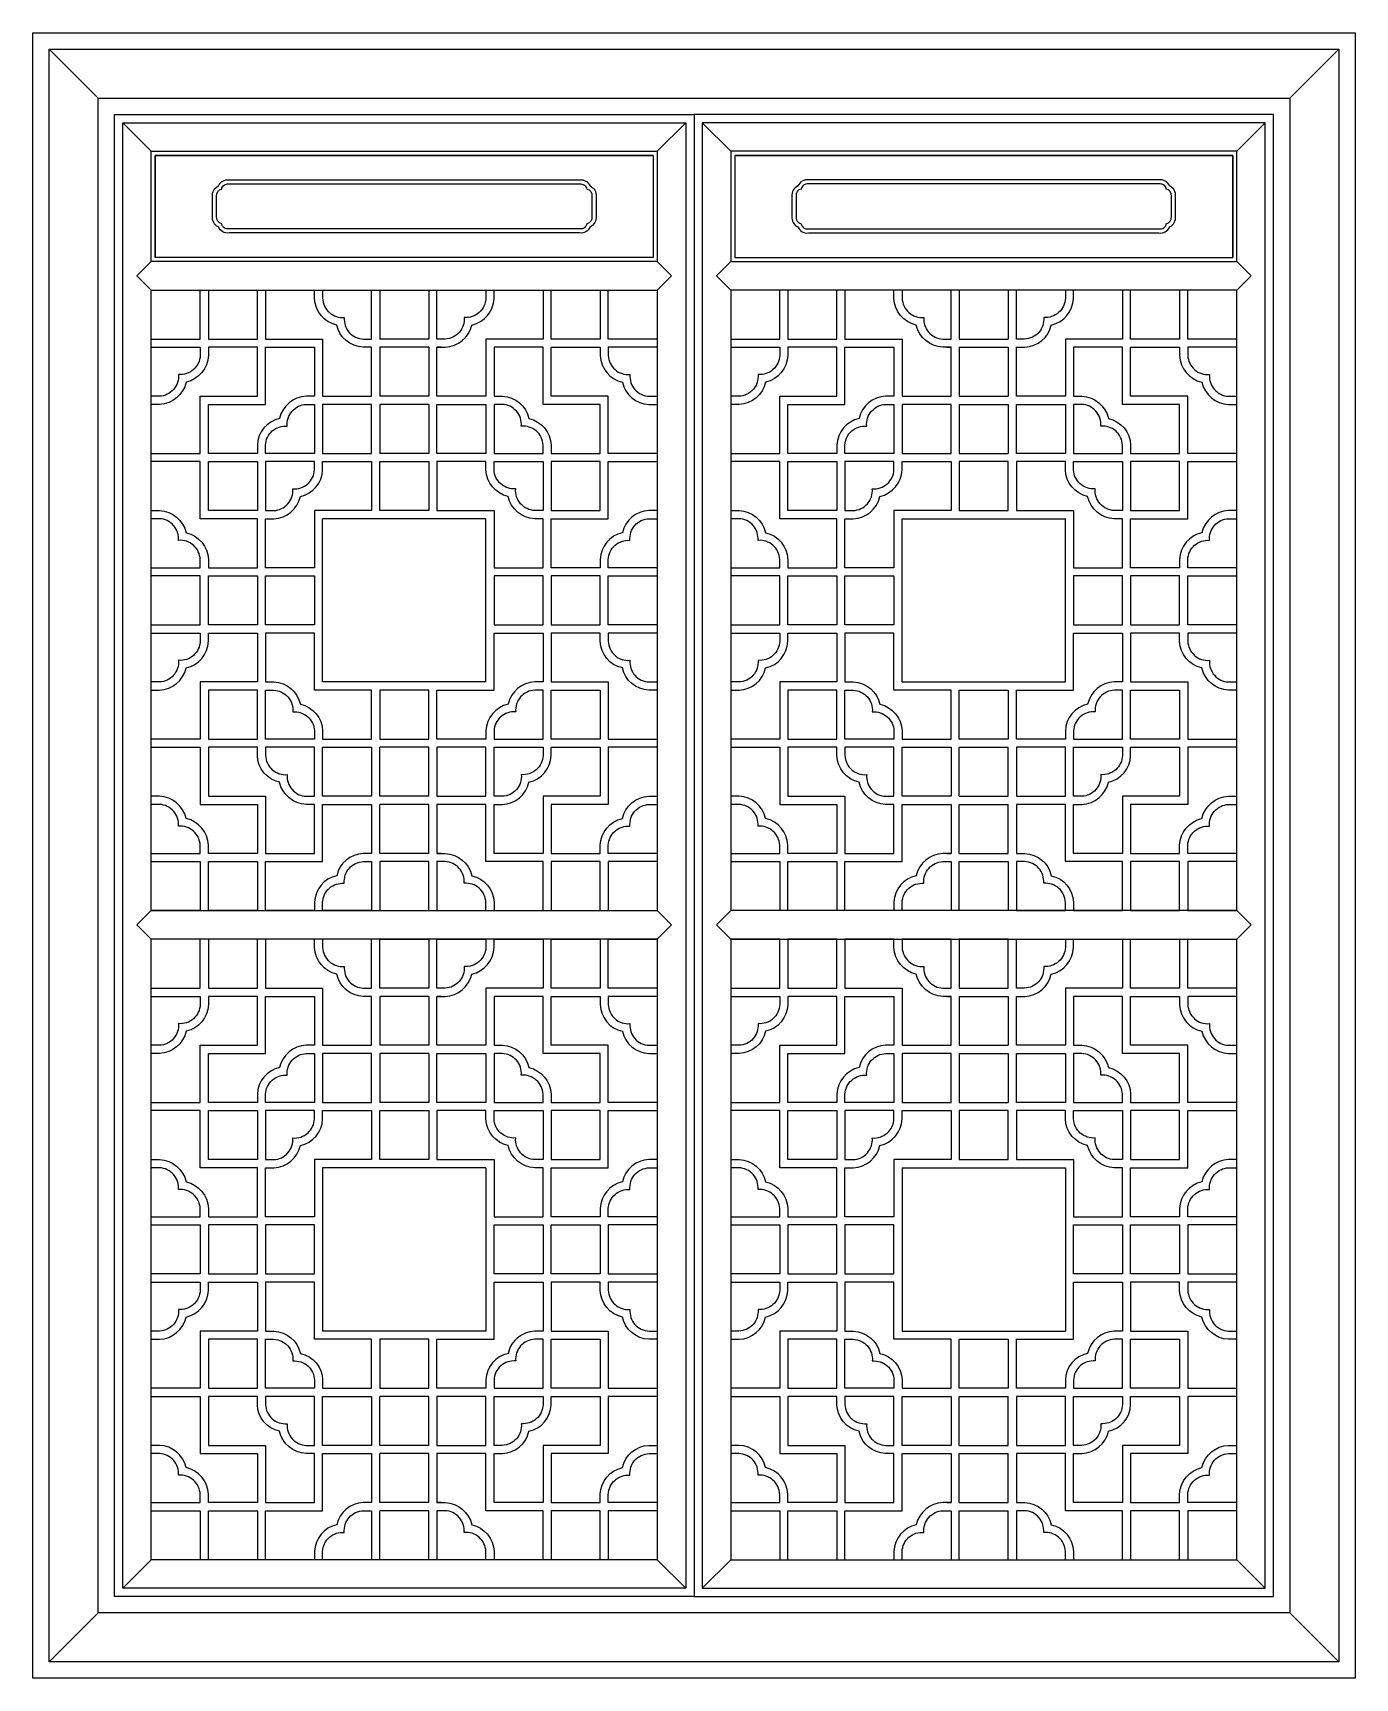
# Model space of a CAD drawing. Header units: metres. Extents: x 4370 to 6314, y 3750 to 6168.
import ezdxf

# ---------------------------------------------------------------- set-up
doc = ezdxf.new("R2010")
doc.units = ezdxf.units.M
for name, color, linetype in [('3', 3, 'Continuous'), ('4', 4, 'Continuous'), ('7', 7, 'Continuous')]:
    doc.layers.add(name, color=color, linetype=linetype)

# ---------------------------------------------------------------- blocks, each defined once
blk = doc.blocks.new('窗-037')
at = {"layer": '3'}
for p, q in [((20, 1995), (80, 1935)), ((1600, 1995), (1540, 1935)), ((145, 1870), (110, 1905)), ((800, 1905), (765, 1870)), ((820, 1905), (855, 1870)), ((1475, 1870), (1510, 1905)), ((150, 1865), (150, 1740)), ((760, 1865), (760, 1740)), ((860, 1865), (860, 1740)), ((1470, 1865), (1470, 1740)), ((145, 1735), (127.5, 1717.5)), ((765, 1735), (782.5, 1717.5)), ((855, 1735), (837.5, 1717.5)), ((1475, 1735), (1492.5, 1717.5)), ((145, 1700), (127.5, 1717.5)), ((782.5, 1717.5), (765, 1700)), ((837.5, 1717.5), (855, 1700)), ((1475, 1700), (1492.5, 1717.5)), ((425, 1700), (425, 1640)), ((485, 1700), (485, 1640)), ((1135, 1700), (1135, 1640)), ((1195, 1700), (1195, 1640)), ((485, 1640), (425, 1640)), ((1135, 1640), (1195, 1640)), ((425, 1630), (425, 1570)), ((485, 1630), (425, 1630)), ((485, 1630), (485, 1570)), ((500.09, 1630), (495, 1630)), ((1119.91, 1630), (1125, 1630)), ((1135, 1630), (1135, 1570)), ((1135, 1630), (1195, 1630)), ((1195, 1630), (1195, 1570)), ((485, 1570), (425, 1570)), ((425, 1560), (425, 1500)), ((485, 1560), (425, 1560)), ((485, 1560), (485, 1500)), ((1135, 1570), (1195, 1570)), ((1135, 1560), (1195, 1560)), ((1135, 1560), (1135, 1500)), ((1195, 1560), (1195, 1500)), ((485, 1500), (425, 1500)), ((1135, 1500), (1195, 1500)), ((355, 1220), (355, 1420)), ((555, 1420), (355, 1420)), ((555, 1220), (555, 1420)), ((1065, 1420), (1265, 1420)), ((1065, 1220), (1065, 1420)), ((1265, 1220), (1265, 1420)), ((555, 1220), (355, 1220)), ((1065, 1220), (1265, 1220)), ((425, 1080), (425, 1140)), ((485, 1140), (425, 1140)), ((485, 1080), (485, 1140)), ((1135, 1140), (1195, 1140)), ((1135, 1080), (1135, 1140)), ((1195, 1080), (1195, 1140)), ((485, 1080), (425, 1080)), ((485, 1070), (425, 1070)), ((425, 1010), (425, 1070)), ((485, 1010), (485, 1070)), ((1135, 1080), (1195, 1080)), ((1135, 1070), (1195, 1070)), ((1135, 1010), (1135, 1070)), ((1195, 1010), (1195, 1070)), ((485, 1010), (425, 1010)), ((500.09, 1010), (495, 1010)), ((1119.91, 1010), (1125, 1010)), ((1135, 1010), (1195, 1010)), ((145, 940), (127.5, 922.5)), ((765, 940), (782.5, 922.5)), ((855, 940), (837.5, 922.5)), ((1475, 940), (1492.5, 922.5)), ((127.5, 922.5), (145, 905)), ((782.5, 922.5), (765, 905)), ((837.5, 922.5), (855, 905)), ((1492.5, 922.5), (1475, 905)), ((425, 835), (425, 775)), ((485, 835), (425, 835)), ((485, 835), (485, 775)), ((500.09, 835), (495, 835)), ((1119.91, 835), (1125, 835)), ((1135, 835), (1195, 835)), ((1135, 835), (1135, 775)), ((1195, 835), (1195, 775)), ((485, 775), (425, 775)), ((1135, 775), (1195, 775)), ((425, 765), (425, 705)), ((485, 765), (425, 765)), ((485, 765), (485, 705)), ((1135, 765), (1135, 705)), ((1135, 765), (1195, 765)), ((1195, 765), (1195, 705)), ((485, 705), (425, 705)), ((1135, 705), (1195, 705)), ((555, 625), (355, 625)), ((355, 625), (355, 425)), ((555, 625), (555, 425)), ((1065, 625), (1065, 425)), ((1065, 625), (1265, 625)), ((1265, 625), (1265, 425)), ((555, 425), (355, 425)), ((1065, 425), (1265, 425)), ((425, 285), (425, 345)), ((485, 345), (425, 345)), ((485, 285), (485, 345)), ((1135, 345), (1195, 345)), ((1135, 285), (1135, 345)), ((1195, 285), (1195, 345)), ((485, 285), (425, 285)), ((1135, 285), (1195, 285)), ((485, 275), (425, 275)), ((425, 215), (425, 275)), ((485, 215), (485, 275)), ((1135, 275), (1195, 275)), ((1135, 215), (1135, 275)), ((1195, 215), (1195, 275)), ((485, 215), (425, 215)), ((425, 145), (425, 205)), ((485, 205), (425, 205)), ((485, 145), (485, 205)), ((500.09, 215), (495, 215)), ((1119.91, 215), (1125, 215)), ((1135, 215), (1195, 215)), ((1135, 205), (1195, 205)), ((1135, 145), (1135, 205)), ((1195, 145), (1195, 205)), ((145, 145), (110, 110)), ((765, 145), (800, 110)), ((855, 145), (820, 110)), ((1475, 145), (1510, 110)), ((80, 80), (20, 20)), ((1540, 80), (1600, 20))]:
    blk.add_line(p, q, dxfattribs=at)
for points in [[(20, 1995), (1600, 1995), (1600, 20), (20, 20)], [(80, 1935), (1540, 1935), (1540, 80), (80, 80)], [(355, 1500), (415, 1500), (415, 1560), (355, 1560)], [(555, 1500), (495, 1500), (495, 1560), (555, 1560)], [(1065, 1500), (1125, 1500), (1125, 1560), (1065, 1560)], [(1265, 1500), (1205, 1500), (1205, 1560), (1265, 1560)], [(215, 1430), (215, 1490), (275, 1490), (275, 1430)], [(485, 1490), (485, 1430), (425, 1430), (425, 1490)], [(695, 1430), (695, 1490), (635, 1490), (635, 1430)], [(925, 1430), (925, 1490), (985, 1490), (985, 1430)], [(1135, 1490), (1135, 1430), (1195, 1430), (1195, 1490)], [(1405, 1430), (1405, 1490), (1345, 1490), (1345, 1430)], [(215, 1290), (215, 1350), (275, 1350), (275, 1290)], [(345, 1290), (285, 1290), (285, 1350), (345, 1350)], [(565, 1290), (625, 1290), (625, 1350), (565, 1350)], [(695, 1290), (695, 1350), (635, 1350), (635, 1290)], [(925, 1290), (925, 1350), (985, 1350), (985, 1290)], [(1055, 1290), (995, 1290), (995, 1350), (1055, 1350)], [(1275, 1290), (1335, 1290), (1335, 1350), (1275, 1350)], [(1405, 1290), (1405, 1350), (1345, 1350), (1345, 1290)], [(215, 1210), (215, 1150), (275, 1150), (275, 1210)], [(485, 1150), (485, 1210), (425, 1210), (425, 1150)], [(695, 1210), (695, 1150), (635, 1150), (635, 1210)], [(925, 1210), (925, 1150), (985, 1150), (985, 1210)], [(1135, 1150), (1135, 1210), (1195, 1210), (1195, 1150)], [(1405, 1210), (1405, 1150), (1345, 1150), (1345, 1210)], [(355, 1140), (415, 1140), (415, 1080), (355, 1080)], [(555, 1140), (495, 1140), (495, 1080), (555, 1080)], [(1065, 1140), (1125, 1140), (1125, 1080), (1065, 1080)], [(1265, 1140), (1205, 1140), (1205, 1080), (1265, 1080)], [(215, 940), (215, 1000), (275, 1000), (275, 940)], [(485, 940), (485, 1000), (425, 1000), (425, 940)], [(695, 940), (695, 1000), (635, 1000), (635, 940)], [(925, 940), (925, 1000), (985, 1000), (985, 940)], [(1135, 940), (1135, 1000), (1195, 1000), (1195, 940)], [(1405, 940), (1405, 1000), (1345, 1000), (1345, 940)], [(215, 905), (215, 845), (275, 845), (275, 905)], [(485, 905), (485, 845), (425, 845), (425, 905)], [(695, 905), (695, 845), (635, 845), (635, 905)], [(925, 905), (925, 845), (985, 845), (985, 905)], [(1135, 905), (1135, 845), (1195, 845), (1195, 905)], [(1405, 905), (1405, 845), (1345, 845), (1345, 905)], [(355, 705), (415, 705), (415, 765), (355, 765)], [(555, 705), (495, 705), (495, 765), (555, 765)], [(1065, 705), (1125, 705), (1125, 765), (1065, 765)], [(1265, 705), (1205, 705), (1205, 765), (1265, 765)], [(215, 635), (215, 695), (275, 695), (275, 635)], [(485, 695), (485, 635), (425, 635), (425, 695)], [(695, 635), (695, 695), (635, 695), (635, 635)], [(925, 635), (925, 695), (985, 695), (985, 635)], [(1135, 695), (1135, 635), (1195, 635), (1195, 695)], [(1405, 635), (1405, 695), (1345, 695), (1345, 635)], [(215, 555), (215, 495), (275, 495), (275, 555)], [(345, 555), (285, 555), (285, 495), (345, 495)], [(565, 555), (625, 555), (625, 495), (565, 495)], [(695, 555), (695, 495), (635, 495), (635, 555)], [(925, 555), (925, 495), (985, 495), (985, 555)], [(1055, 555), (995, 555), (995, 495), (1055, 495)], [(1275, 555), (1335, 555), (1335, 495), (1275, 495)], [(1405, 555), (1405, 495), (1345, 495), (1345, 555)], [(215, 415), (215, 355), (275, 355), (275, 415)], [(485, 355), (485, 415), (425, 415), (425, 355)], [(695, 415), (695, 355), (635, 355), (635, 415)], [(925, 415), (925, 355), (985, 355), (985, 415)], [(1135, 355), (1135, 415), (1195, 415), (1195, 355)], [(1405, 415), (1405, 355), (1345, 355), (1345, 415)], [(355, 345), (415, 345), (415, 285), (355, 285)], [(555, 345), (495, 345), (495, 285), (555, 285)], [(1065, 345), (1125, 345), (1125, 285), (1065, 285)], [(1265, 345), (1205, 345), (1205, 285), (1265, 285)]]:
    blk.add_lwpolyline(points, close=True, dxfattribs=at)
for points in [[(760, 1865), (760, 1740), (150, 1740), (150, 1865), (760, 1865), (150, 1865)], [(860, 1865), (860, 1740), (1470, 1740), (1470, 1865), (860, 1865), (1470, 1865)], [(145, 1640), (205, 1640), (205, 1700)], [(215, 1700), (215, 1640), (275, 1640), (275, 1700)], [(695, 1700), (695, 1640), (635, 1640), (635, 1700)], [(765, 1640), (705, 1640), (705, 1700)], [(855, 1640), (915, 1640), (915, 1700)], [(925, 1700), (925, 1640), (985, 1640), (985, 1700)], [(1405, 1700), (1405, 1640), (1345, 1640), (1345, 1700)], [(1475, 1640), (1415, 1640), (1415, 1700)], [(145, 1290), (205, 1290), (205, 1350), (145, 1350)], [(765, 1290), (705, 1290), (705, 1350), (765, 1350)], [(855, 1290), (915, 1290), (915, 1350), (855, 1350)], [(1475, 1290), (1415, 1290), (1415, 1350), (1475, 1350)], [(145, 1000), (205, 1000), (205, 940), (145, 940)], [(765, 1000), (705, 1000), (705, 940), (765, 940)], [(855, 1000), (915, 1000), (915, 940), (855, 940)], [(1475, 1000), (1415, 1000), (1415, 940), (1475, 940)], [(145, 845), (205, 845), (205, 905), (145, 905)], [(765, 845), (705, 845), (705, 905), (765, 905)], [(855, 845), (915, 845), (915, 905), (855, 905)], [(1475, 845), (1415, 845), (1415, 905), (1475, 905)], [(145, 555), (205, 555), (205, 495), (145, 495)], [(765, 555), (705, 555), (705, 495), (765, 495)], [(855, 555), (915, 555), (915, 495), (855, 495)], [(1475, 555), (1415, 555), (1415, 495), (1475, 495)], [(145, 205), (205, 205), (205, 145)], [(215, 145), (215, 205), (275, 205), (275, 145)], [(695, 145), (695, 205), (635, 205), (635, 145)], [(765, 205), (705, 205), (705, 145)], [(855, 205), (915, 205), (915, 145)], [(925, 145), (925, 205), (985, 205), (985, 145)], [(1405, 145), (1405, 205), (1345, 205), (1345, 145)], [(1475, 205), (1415, 205), (1415, 145)]]:
    blk.add_lwpolyline(points, dxfattribs=at)
for points in [[(669.62, 1770), (240.38, 1770, -0.34), (227.28, 1777.36, -0.32), (220, 1790.28), (220, 1814.72, -0.32), (227.28, 1827.64, -0.34), (240.38, 1835), (669.62, 1835, -0.34), (682.72, 1827.64, -0.32), (690, 1814.72), (690, 1790.28, -0.32), (682.72, 1777.36, -0.34)], [(950.38, 1770), (1379.62, 1770, 0.34), (1392.72, 1777.36, 0.32), (1400, 1790.28), (1400, 1814.72, 0.32), (1392.72, 1827.64, 0.34), (1379.62, 1835), (950.38, 1835, 0.34), (937.28, 1827.64, 0.32), (930, 1814.72), (930, 1790.28, 0.32), (937.28, 1777.36, 0.34)], [(670, 1775), (240, 1775, -0.42), (231.32, 1781.25, -0.4), (225, 1790), (225, 1815, -0.4), (231.32, 1823.75, -0.42), (240, 1830), (670, 1830, -0.42), (678.68, 1823.75, -0.4), (685, 1815), (685, 1790, -0.4), (678.68, 1781.25, -0.42)], [(950, 1775), (1380, 1775, 0.42), (1388.68, 1781.25, 0.4), (1395, 1790), (1395, 1815, 0.4), (1388.68, 1823.75, 0.42), (1380, 1830), (950, 1830, 0.42), (941.32, 1823.75, 0.4), (935, 1815), (935, 1790, 0.4), (941.32, 1781.25, 0.42)], [(285, 1630), (345, 1630), (345, 1570), (334.83, 1570, 0.34), (302.24, 1542.76, 0.34), (275, 1510.17), (275, 1500), (215, 1500), (215, 1560), (285, 1560)], [(625, 1630), (565, 1630), (565, 1570), (575.17, 1570, -0.34), (607.76, 1542.76, -0.34), (635, 1510.17), (635, 1500), (695, 1500), (695, 1560), (625, 1560)], [(995, 1630), (1055, 1630), (1055, 1570), (1044.83, 1570, 0.34), (1012.24, 1542.76, 0.34), (985, 1510.17), (985, 1500), (925, 1500), (925, 1560), (995, 1560)], [(1335, 1630), (1275, 1630), (1275, 1570), (1285.17, 1570, -0.34), (1317.76, 1542.76, -0.34), (1345, 1510.17), (1345, 1500), (1405, 1500), (1405, 1560), (1335, 1560)], [(285, 1500), (285, 1510, -0.43), (311.57, 1533.43, -0.43), (335, 1560), (345, 1560), (345, 1500)], [(625, 1500), (625, 1510, 0.43), (598.43, 1533.43, 0.43), (575, 1560), (565, 1560), (565, 1500)], [(995, 1500), (995, 1510, -0.43), (1021.57, 1533.43, -0.43), (1045, 1560), (1055, 1560), (1055, 1500)], [(1335, 1500), (1335, 1510, 0.43), (1308.43, 1533.43, 0.43), (1285, 1560), (1275, 1560), (1275, 1500)], [(345, 1430), (345, 1360), (285, 1360), (285, 1420), (295.17, 1420, 0.34), (327.76, 1447.24, 0.34), (355, 1479.83), (355, 1490), (415, 1490), (415, 1430)], [(285, 1430), (295, 1430, 0.43), (318.43, 1456.57, 0.43), (345, 1480), (345, 1490), (285, 1490)], [(565, 1430), (565, 1360), (625, 1360), (625, 1420), (614.83, 1420, -0.34), (582.24, 1447.24, -0.34), (555, 1479.83), (555, 1490), (495, 1490), (495, 1430)], [(625, 1430), (615, 1430, -0.43), (591.57, 1456.57, -0.43), (565, 1480), (565, 1490), (625, 1490)], [(995, 1430), (1005, 1430, 0.43), (1028.43, 1456.57, 0.43), (1055, 1480), (1055, 1490), (995, 1490)], [(1055, 1430), (1055, 1360), (995, 1360), (995, 1420), (1005.17, 1420, 0.34), (1037.76, 1447.24, 0.34), (1065, 1479.83), (1065, 1490), (1125, 1490), (1125, 1430)], [(1275, 1430), (1275, 1360), (1335, 1360), (1335, 1420), (1324.83, 1420, -0.34), (1292.24, 1447.24, -0.34), (1265, 1479.83), (1265, 1490), (1205, 1490), (1205, 1430)], [(1335, 1430), (1325, 1430, -0.43), (1301.57, 1456.57, -0.43), (1275, 1480), (1275, 1490), (1335, 1490)], [(345, 1210), (345, 1280), (285, 1280), (285, 1220), (295.17, 1220, -0.34), (327.76, 1192.76, -0.34), (355, 1160.17), (355, 1150), (415, 1150), (415, 1210)], [(565, 1210), (565, 1280), (625, 1280), (625, 1220), (614.83, 1220, 0.34), (582.24, 1192.76, 0.34), (555, 1160.17), (555, 1150), (495, 1150), (495, 1210)], [(1055, 1210), (1055, 1280), (995, 1280), (995, 1220), (1005.17, 1220, -0.34), (1037.76, 1192.76, -0.34), (1065, 1160.17), (1065, 1150), (1125, 1150), (1125, 1210)], [(1275, 1210), (1275, 1280), (1335, 1280), (1335, 1220), (1324.83, 1220, 0.34), (1292.24, 1192.76, 0.34), (1265, 1160.17), (1265, 1150), (1205, 1150), (1205, 1210)], [(285, 1210), (295, 1210, -0.43), (318.43, 1183.43, -0.43), (345, 1160), (345, 1150), (285, 1150)], [(285, 1210), (295, 1210, -0.43), (318.43, 1183.43, -0.43), (345, 1160), (345, 1150), (285, 1150)], [(625, 1210), (615, 1210, 0.43), (591.57, 1183.43, 0.43), (565, 1160), (565, 1150), (625, 1150)], [(995, 1210), (1005, 1210, -0.43), (1028.43, 1183.43, -0.43), (1055, 1160), (1055, 1150), (995, 1150)], [(1335, 1210), (1325, 1210, 0.43), (1301.57, 1183.43, 0.43), (1275, 1160), (1275, 1150), (1335, 1150)], [(1335, 1210), (1325, 1210, 0.43), (1301.57, 1183.43, 0.43), (1275, 1160), (1275, 1150), (1335, 1150)], [(285, 1010), (345, 1010), (345, 1070), (334.83, 1070, -0.34), (302.24, 1097.24, -0.34), (275, 1129.83), (275, 1140), (215, 1140), (215, 1080), (285, 1080)], [(285, 1140), (285, 1130, 0.43), (311.57, 1106.57, 0.43), (335, 1080), (345, 1080), (345, 1140)], [(625, 1010), (565, 1010), (565, 1070), (575.17, 1070, 0.34), (607.76, 1097.24, 0.34), (635, 1129.83), (635, 1140), (695, 1140), (695, 1080), (625, 1080)], [(625, 1140), (625, 1130, -0.43), (598.43, 1106.57, -0.43), (575, 1080), (565, 1080), (565, 1140)], [(995, 1010), (1055, 1010), (1055, 1070), (1044.83, 1070, -0.34), (1012.24, 1097.24, -0.34), (985, 1129.83), (985, 1140), (925, 1140), (925, 1080), (995, 1080)], [(995, 1140), (995, 1130, 0.43), (1021.57, 1106.57, 0.43), (1045, 1080), (1055, 1080), (1055, 1140)], [(1335, 1010), (1275, 1010), (1275, 1070), (1285.17, 1070, 0.34), (1317.76, 1097.24, 0.34), (1345, 1129.83), (1345, 1140), (1405, 1140), (1405, 1080), (1335, 1080)], [(1335, 1140), (1335, 1130, -0.43), (1308.43, 1106.57, -0.43), (1285, 1080), (1275, 1080), (1275, 1140)], [(285, 940), (285, 1000), (355, 1000), (355, 1070), (415, 1070), (415, 1010), (404.83, 1010, 0.34), (372.24, 982.76, 0.34), (345, 950.17), (345, 940)], [(625, 940), (625, 1000), (555, 1000), (555, 1070), (495, 1070), (495, 1010), (505.17, 1010, -0.34), (537.76, 982.76, -0.34), (565, 950.17), (565, 940)], [(995, 940), (995, 1000), (1065, 1000), (1065, 1070), (1125, 1070), (1125, 1010), (1114.83, 1010, 0.34), (1082.24, 982.76, 0.34), (1055, 950.17), (1055, 940)], [(1335, 940), (1335, 1000), (1265, 1000), (1265, 1070), (1205, 1070), (1205, 1010), (1215.17, 1010, -0.34), (1247.76, 982.76, -0.34), (1275, 950.17), (1275, 940)], [(355, 940), (355, 950, -0.43), (381.57, 973.43, -0.43), (405, 1000), (415, 1000), (415, 940)], [(555, 940), (555, 950, 0.43), (528.43, 973.43, 0.43), (505, 1000), (495, 1000), (495, 940)], [(1065, 940), (1065, 950, -0.43), (1091.57, 973.43, -0.43), (1115, 1000), (1125, 1000), (1125, 940)], [(1265, 940), (1265, 950, 0.43), (1238.43, 973.43, 0.43), (1215, 1000), (1205, 1000), (1205, 940)], [(285, 905), (285, 845), (355, 845), (355, 775), (415, 775), (415, 835), (404.83, 835, -0.34), (372.24, 862.24, -0.34), (345, 894.83), (345, 905)], [(355, 905), (355, 895, 0.43), (381.57, 871.57, 0.43), (405, 845), (415, 845), (415, 905)], [(625, 905), (625, 845), (555, 845), (555, 775), (495, 775), (495, 835), (505.17, 835, 0.34), (537.76, 862.24, 0.34), (565, 894.83), (565, 905)], [(555, 905), (555, 895, -0.43), (528.43, 871.57, -0.43), (505, 845), (495, 845), (495, 905)], [(995, 905), (995, 845), (1065, 845), (1065, 775), (1125, 775), (1125, 835), (1114.83, 835, -0.34), (1082.24, 862.24, -0.34), (1055, 894.83), (1055, 905)], [(1065, 905), (1065, 895, 0.43), (1091.57, 871.57, 0.43), (1115, 845), (1125, 845), (1125, 905)], [(1335, 905), (1335, 845), (1265, 845), (1265, 775), (1205, 775), (1205, 835), (1215.17, 835, 0.34), (1247.76, 862.24, 0.34), (1275, 894.83), (1275, 905)], [(1265, 905), (1265, 895, -0.43), (1238.43, 871.57, -0.43), (1215, 845), (1205, 845), (1205, 905)], [(285, 835), (345, 835), (345, 775), (334.83, 775, 0.34), (302.24, 747.76, 0.34), (275, 715.17), (275, 705), (215, 705), (215, 765), (285, 765)], [(625, 835), (565, 835), (565, 775), (575.17, 775, -0.34), (607.76, 747.76, -0.34), (635, 715.17), (635, 705), (695, 705), (695, 765), (625, 765)], [(995, 835), (1055, 835), (1055, 775), (1044.83, 775, 0.34), (1012.24, 747.76, 0.34), (985, 715.17), (985, 705), (925, 705), (925, 765), (995, 765)], [(1335, 835), (1275, 835), (1275, 775), (1285.17, 775, -0.34), (1317.76, 747.76, -0.34), (1345, 715.17), (1345, 705), (1405, 705), (1405, 765), (1335, 765)], [(285, 705), (285, 715, -0.43), (311.57, 738.43, -0.43), (335, 765), (345, 765), (345, 705)], [(625, 705), (625, 715, 0.43), (598.43, 738.43, 0.43), (575, 765), (565, 765), (565, 705)], [(995, 705), (995, 715, -0.43), (1021.57, 738.43, -0.43), (1045, 765), (1055, 765), (1055, 705)], [(1335, 705), (1335, 715, 0.43), (1308.43, 738.43, 0.43), (1285, 765), (1275, 765), (1275, 705)], [(285, 635), (295, 635, 0.43), (318.43, 661.57, 0.43), (345, 685), (345, 695), (285, 695)], [(345, 635), (345, 565), (285, 565), (285, 625), (295.17, 625, 0.34), (327.76, 652.24, 0.34), (355, 684.83), (355, 695), (415, 695), (415, 635)], [(285, 635), (295, 635, 0.43), (318.43, 661.57, 0.43), (345, 685), (345, 695), (285, 695)], [(565, 635), (565, 565), (625, 565), (625, 625), (614.83, 625, -0.34), (582.24, 652.24, -0.34), (555, 684.83), (555, 695), (495, 695), (495, 635)], [(625, 635), (615, 635, -0.43), (591.57, 661.57, -0.43), (565, 685), (565, 695), (625, 695)], [(1055, 635), (1055, 565), (995, 565), (995, 625), (1005.17, 625, 0.34), (1037.76, 652.24, 0.34), (1065, 684.83), (1065, 695), (1125, 695), (1125, 635)], [(995, 635), (1005, 635, 0.43), (1028.43, 661.57, 0.43), (1055, 685), (1055, 695), (995, 695)], [(1275, 635), (1275, 565), (1335, 565), (1335, 625), (1324.83, 625, -0.34), (1292.24, 652.24, -0.34), (1265, 684.83), (1265, 695), (1205, 695), (1205, 635)], [(1335, 635), (1325, 635, -0.43), (1301.57, 661.57, -0.43), (1275, 685), (1275, 695), (1335, 695)], [(1335, 635), (1325, 635, -0.43), (1301.57, 661.57, -0.43), (1275, 685), (1275, 695), (1335, 695)], [(345, 415), (345, 485), (285, 485), (285, 425), (295.17, 425, -0.34), (327.76, 397.76, -0.34), (355, 365.17), (355, 355), (415, 355), (415, 415)], [(565, 415), (565, 485), (625, 485), (625, 425), (614.83, 425, 0.34), (582.24, 397.76, 0.34), (555, 365.17), (555, 355), (495, 355), (495, 415)], [(1055, 415), (1055, 485), (995, 485), (995, 425), (1005.17, 425, -0.34), (1037.76, 397.76, -0.34), (1065, 365.17), (1065, 355), (1125, 355), (1125, 415)], [(1275, 415), (1275, 485), (1335, 485), (1335, 425), (1324.83, 425, 0.34), (1292.24, 397.76, 0.34), (1265, 365.17), (1265, 355), (1205, 355), (1205, 415)], [(285, 415), (295, 415, -0.43), (318.43, 388.43, -0.43), (345, 365), (345, 355), (285, 355)], [(625, 415), (615, 415, 0.43), (591.57, 388.43, 0.43), (565, 365), (565, 355), (625, 355)], [(995, 415), (1005, 415, -0.43), (1028.43, 388.43, -0.43), (1055, 365), (1055, 355), (995, 355)], [(1335, 415), (1325, 415, 0.43), (1301.57, 388.43, 0.43), (1275, 365), (1275, 355), (1335, 355)], [(285, 215), (345, 215), (345, 275), (334.83, 275, -0.34), (302.24, 302.24, -0.34), (275, 334.83), (275, 345), (215, 345), (215, 285), (285, 285)], [(285, 345), (285, 335, 0.43), (311.57, 311.57, 0.43), (335, 285), (345, 285), (345, 345)], [(625, 215), (565, 215), (565, 275), (575.17, 275, 0.34), (607.76, 302.24, 0.34), (635, 334.83), (635, 345), (695, 345), (695, 285), (625, 285)], [(625, 345), (625, 335, -0.43), (598.43, 311.57, -0.43), (575, 285), (565, 285), (565, 345)], [(995, 215), (1055, 215), (1055, 275), (1044.83, 275, -0.34), (1012.24, 302.24, -0.34), (985, 334.83), (985, 345), (925, 345), (925, 285), (995, 285)], [(995, 345), (995, 335, 0.43), (1021.57, 311.57, 0.43), (1045, 285), (1055, 285), (1055, 345)], [(1335, 215), (1275, 215), (1275, 275), (1285.17, 275, 0.34), (1317.76, 302.24, 0.34), (1345, 334.83), (1345, 345), (1405, 345), (1405, 285), (1335, 285)], [(1335, 345), (1335, 335, -0.43), (1308.43, 311.57, -0.43), (1285, 285), (1275, 285), (1275, 345)]]:
    blk.add_lwpolyline(points, format="xyb", close=True, dxfattribs=at)
for points in [[(285, 1700), (285, 1640), (355, 1640), (355, 1570), (415, 1570), (415, 1630), (404.83, 1630, -0.34), (372.24, 1657.24, -0.34), (345, 1689.83), (345, 1700)], [(355, 1700), (355, 1690, 0.43), (381.57, 1666.57, 0.43), (405, 1640), (415, 1640), (415, 1700)], [(625, 1700), (625, 1640), (555, 1640), (555, 1570), (495, 1570), (495, 1630), (505.17, 1630, 0.34), (537.76, 1657.24, 0.34), (565, 1689.83), (565, 1700)], [(555, 1700), (555, 1690, -0.43), (528.43, 1666.57, -0.43), (505, 1640), (495, 1640), (495, 1700)], [(995, 1700), (995, 1640), (1065, 1640), (1065, 1570), (1125, 1570), (1125, 1630), (1114.83, 1630, -0.34), (1082.24, 1657.24, -0.34), (1055, 1689.83), (1055, 1700)], [(1065, 1700), (1065, 1690, 0.43), (1091.57, 1666.57, 0.43), (1115, 1640), (1125, 1640), (1125, 1700)], [(1335, 1700), (1335, 1640), (1265, 1640), (1265, 1570), (1205, 1570), (1205, 1630), (1215.17, 1630, 0.34), (1247.76, 1657.24, 0.34), (1275, 1689.83), (1275, 1700)], [(1265, 1700), (1265, 1690, -0.43), (1238.43, 1666.57, -0.43), (1215, 1640), (1205, 1640), (1205, 1700)], [(145, 1630), (205, 1630), (205, 1620, -0.43), (178.43, 1596.57, -0.43), (155, 1570), (145, 1570)], [(145, 1500), (205, 1500), (205, 1570), (275, 1570), (275, 1630), (215, 1630), (215, 1619.83, -0.34), (187.76, 1587.24, -0.34), (155.17, 1560), (145, 1560)], [(765, 1500), (705, 1500), (705, 1570), (635, 1570), (635, 1630), (695, 1630), (695, 1619.83, 0.34), (722.24, 1587.24, 0.34), (754.83, 1560), (765, 1560)], [(765, 1630), (705, 1630), (705, 1620, 0.43), (731.57, 1596.57, 0.43), (755, 1570), (765, 1570)], [(855, 1630), (915, 1630), (915, 1620, -0.43), (888.43, 1596.57, -0.43), (865, 1570), (855, 1570)], [(855, 1500), (915, 1500), (915, 1570), (985, 1570), (985, 1630), (925, 1630), (925, 1619.83, -0.34), (897.76, 1587.24, -0.34), (865.17, 1560), (855, 1560)], [(1475, 1500), (1415, 1500), (1415, 1570), (1345, 1570), (1345, 1630), (1405, 1630), (1405, 1619.83, 0.34), (1432.24, 1587.24, 0.34), (1464.83, 1560), (1475, 1560)], [(1475, 1630), (1415, 1630), (1415, 1620, 0.43), (1441.57, 1596.57, 0.43), (1465, 1570), (1475, 1570)], [(145, 1430), (155.17, 1430, -0.34), (187.76, 1402.76, -0.34), (215, 1370.17), (215, 1360), (275, 1360), (275, 1420), (205, 1420), (205, 1490), (145, 1490)], [(765, 1430), (754.83, 1430, 0.34), (722.24, 1402.76, 0.34), (695, 1370.17), (695, 1360), (635, 1360), (635, 1420), (705, 1420), (705, 1490), (765, 1490)], [(855, 1430), (865.17, 1430, -0.34), (897.76, 1402.76, -0.34), (925, 1370.17), (925, 1360), (985, 1360), (985, 1420), (915, 1420), (915, 1490), (855, 1490)], [(1475, 1430), (1464.83, 1430, 0.34), (1432.24, 1402.76, 0.34), (1405, 1370.17), (1405, 1360), (1345, 1360), (1345, 1420), (1415, 1420), (1415, 1490), (1475, 1490)], [(145, 1360), (205, 1360), (205, 1370, 0.43), (178.43, 1393.43, 0.43), (155, 1420), (145, 1420)], [(765, 1360), (705, 1360), (705, 1370, -0.43), (731.57, 1393.43, -0.43), (755, 1420), (765, 1420)], [(855, 1360), (915, 1360), (915, 1370, 0.43), (888.43, 1393.43, 0.43), (865, 1420), (855, 1420)], [(1475, 1360), (1415, 1360), (1415, 1370, -0.43), (1441.57, 1393.43, -0.43), (1465, 1420), (1475, 1420)], [(145, 1280), (205, 1280), (205, 1270, -0.43), (178.43, 1246.57, -0.43), (155, 1220), (145, 1220)], [(145, 1210), (155.17, 1210, 0.34), (187.76, 1237.24, 0.34), (215, 1269.83), (215, 1280), (275, 1280), (275, 1220), (205, 1220), (205, 1150), (145, 1150)], [(765, 1210), (754.83, 1210, -0.34), (722.24, 1237.24, -0.34), (695, 1269.83), (695, 1280), (635, 1280), (635, 1220), (705, 1220), (705, 1150), (765, 1150)], [(765, 1280), (705, 1280), (705, 1270, 0.43), (731.57, 1246.57, 0.43), (755, 1220), (765, 1220)], [(855, 1280), (915, 1280), (915, 1270, -0.43), (888.43, 1246.57, -0.43), (865, 1220), (855, 1220)], [(855, 1210), (865.17, 1210, 0.34), (897.76, 1237.24, 0.34), (925, 1269.83), (925, 1280), (985, 1280), (985, 1220), (915, 1220), (915, 1150), (855, 1150)], [(1475, 1210), (1464.83, 1210, -0.34), (1432.24, 1237.24, -0.34), (1405, 1269.83), (1405, 1280), (1345, 1280), (1345, 1220), (1415, 1220), (1415, 1150), (1475, 1150)], [(1475, 1280), (1415, 1280), (1415, 1270, 0.43), (1441.57, 1246.57, 0.43), (1465, 1220), (1475, 1220)], [(145, 1140), (205, 1140), (205, 1070), (275, 1070), (275, 1010), (215, 1010), (215, 1020.17, 0.34), (187.76, 1052.76, 0.34), (155.17, 1080), (145, 1080)], [(765, 1140), (705, 1140), (705, 1070), (635, 1070), (635, 1010), (695, 1010), (695, 1020.17, -0.34), (722.24, 1052.76, -0.34), (754.83, 1080), (765, 1080)], [(855, 1140), (915, 1140), (915, 1070), (985, 1070), (985, 1010), (925, 1010), (925, 1020.17, 0.34), (897.76, 1052.76, 0.34), (865.17, 1080), (855, 1080)], [(1475, 1140), (1415, 1140), (1415, 1070), (1345, 1070), (1345, 1010), (1405, 1010), (1405, 1020.17, -0.34), (1432.24, 1052.76, -0.34), (1464.83, 1080), (1475, 1080)], [(145, 1010), (205, 1010), (205, 1020, 0.43), (178.43, 1043.43, 0.43), (155, 1070), (145, 1070)], [(765, 1010), (705, 1010), (705, 1020, -0.43), (731.57, 1043.43, -0.43), (755, 1070), (765, 1070)], [(855, 1010), (915, 1010), (915, 1020, 0.43), (888.43, 1043.43, 0.43), (865, 1070), (855, 1070)], [(1475, 1010), (1415, 1010), (1415, 1020, -0.43), (1441.57, 1043.43, -0.43), (1465, 1070), (1475, 1070)], [(145, 835), (205, 835), (205, 825, -0.43), (178.43, 801.57, -0.43), (155, 775), (145, 775)], [(145, 705), (205, 705), (205, 775), (275, 775), (275, 835), (215, 835), (215, 824.83, -0.34), (187.76, 792.24, -0.34), (155.17, 765), (145, 765)], [(765, 705), (705, 705), (705, 775), (635, 775), (635, 835), (695, 835), (695, 824.83, 0.34), (722.24, 792.24, 0.34), (754.83, 765), (765, 765)], [(765, 835), (705, 835), (705, 825, 0.43), (731.57, 801.57, 0.43), (755, 775), (765, 775)], [(855, 705), (915, 705), (915, 775), (985, 775), (985, 835), (925, 835), (925, 824.83, -0.34), (897.76, 792.24, -0.34), (865.17, 765), (855, 765)], [(855, 835), (915, 835), (915, 825, -0.43), (888.43, 801.57, -0.43), (865, 775), (855, 775)], [(1475, 705), (1415, 705), (1415, 775), (1345, 775), (1345, 835), (1405, 835), (1405, 824.83, 0.34), (1432.24, 792.24, 0.34), (1464.83, 765), (1475, 765)], [(1475, 835), (1415, 835), (1415, 825, 0.43), (1441.57, 801.57, 0.43), (1465, 775), (1475, 775)], [(145, 635), (155.17, 635, -0.34), (187.76, 607.76, -0.34), (215, 575.17), (215, 565), (275, 565), (275, 625), (205, 625), (205, 695), (145, 695)], [(765, 635), (754.83, 635, 0.34), (722.24, 607.76, 0.34), (695, 575.17), (695, 565), (635, 565), (635, 625), (705, 625), (705, 695), (765, 695)], [(855, 635), (865.17, 635, -0.34), (897.76, 607.76, -0.34), (925, 575.17), (925, 565), (985, 565), (985, 625), (915, 625), (915, 695), (855, 695)], [(1475, 635), (1464.83, 635, 0.34), (1432.24, 607.76, 0.34), (1405, 575.17), (1405, 565), (1345, 565), (1345, 625), (1415, 625), (1415, 695), (1475, 695)], [(145, 565), (205, 565), (205, 575, 0.43), (178.43, 598.43, 0.43), (155, 625), (145, 625)], [(765, 565), (705, 565), (705, 575, -0.43), (731.57, 598.43, -0.43), (755, 625), (765, 625)], [(855, 565), (915, 565), (915, 575, 0.43), (888.43, 598.43, 0.43), (865, 625), (855, 625)], [(1475, 565), (1415, 565), (1415, 575, -0.43), (1441.57, 598.43, -0.43), (1465, 625), (1475, 625)], [(145, 415), (155.17, 415, 0.34), (187.76, 442.24, 0.34), (215, 474.83), (215, 485), (275, 485), (275, 425), (205, 425), (205, 355), (145, 355)], [(145, 485), (205, 485), (205, 475, -0.43), (178.43, 451.57, -0.43), (155, 425), (145, 425)], [(765, 415), (754.83, 415, -0.34), (722.24, 442.24, -0.34), (695, 474.83), (695, 485), (635, 485), (635, 425), (705, 425), (705, 355), (765, 355)], [(765, 485), (705, 485), (705, 475, 0.43), (731.57, 451.57, 0.43), (755, 425), (765, 425)], [(855, 415), (865.17, 415, 0.34), (897.76, 442.24, 0.34), (925, 474.83), (925, 485), (985, 485), (985, 425), (915, 425), (915, 355), (855, 355)], [(855, 485), (915, 485), (915, 475, -0.43), (888.43, 451.57, -0.43), (865, 425), (855, 425)], [(1475, 415), (1464.83, 415, -0.34), (1432.24, 442.24, -0.34), (1405, 474.83), (1405, 485), (1345, 485), (1345, 425), (1415, 425), (1415, 355), (1475, 355)], [(1475, 485), (1415, 485), (1415, 475, 0.43), (1441.57, 451.57, 0.43), (1465, 425), (1475, 425)], [(145, 345), (205, 345), (205, 275), (275, 275), (275, 215), (215, 215), (215, 225.17, 0.34), (187.76, 257.76, 0.34), (155.17, 285), (145, 285)], [(765, 345), (705, 345), (705, 275), (635, 275), (635, 215), (695, 215), (695, 225.17, -0.34), (722.24, 257.76, -0.34), (754.83, 285), (765, 285)], [(855, 345), (915, 345), (915, 275), (985, 275), (985, 215), (925, 215), (925, 225.17, 0.34), (897.76, 257.76, 0.34), (865.17, 285), (855, 285)], [(1475, 345), (1415, 345), (1415, 275), (1345, 275), (1345, 215), (1405, 215), (1405, 225.17, -0.34), (1432.24, 257.76, -0.34), (1464.83, 285), (1475, 285)], [(145, 215), (205, 215), (205, 225, 0.43), (178.43, 248.43, 0.43), (155, 275), (145, 275)], [(285, 145), (285, 205), (355, 205), (355, 275), (415, 275), (415, 215), (404.83, 215, 0.34), (372.24, 187.76, 0.34), (345, 155.17), (345, 145)], [(625, 145), (625, 205), (555, 205), (555, 275), (495, 275), (495, 215), (505.17, 215, -0.34), (537.76, 187.76, -0.34), (565, 155.17), (565, 145)], [(765, 215), (705, 215), (705, 225, -0.43), (731.57, 248.43, -0.43), (755, 275), (765, 275)], [(855, 215), (915, 215), (915, 225, 0.43), (888.43, 248.43, 0.43), (865, 275), (855, 275)], [(995, 145), (995, 205), (1065, 205), (1065, 275), (1125, 275), (1125, 215), (1114.83, 215, 0.34), (1082.24, 187.76, 0.34), (1055, 155.17), (1055, 145)], [(1335, 145), (1335, 205), (1265, 205), (1265, 275), (1205, 275), (1205, 215), (1215.17, 215, -0.34), (1247.76, 187.76, -0.34), (1275, 155.17), (1275, 145)], [(1475, 215), (1415, 215), (1415, 225, -0.43), (1441.57, 248.43, -0.43), (1465, 275), (1475, 275)], [(355, 145), (355, 155, -0.43), (381.57, 178.43, -0.43), (405, 205), (415, 205), (415, 145)], [(555, 145), (555, 155, 0.43), (528.43, 178.43, 0.43), (505, 205), (495, 205), (495, 145)], [(1065, 145), (1065, 155, -0.43), (1091.57, 178.43, -0.43), (1115, 205), (1125, 205), (1125, 145)], [(1265, 145), (1265, 155, 0.43), (1238.43, 178.43, 0.43), (1215, 205), (1205, 205), (1205, 145)]]:
    blk.add_lwpolyline(points, format="xyb", dxfattribs=at)
at = {"layer": '4'}
for points in [[(0, 2015), (1620, 2015), (1620, 0), (0, 0)], [(100, 100), (100, 1915), (810, 1915), (810, 100)], [(1520, 100), (1520, 1915), (810, 1915), (810, 100)]]:
    blk.add_lwpolyline(points, close=True, dxfattribs=at)
at = {"layer": '4', "color": 3}
for points in [[(800, 110), (110, 110), (110, 1905), (800, 1905), (800, 110)], [(820, 110), (1510, 110), (1510, 1905), (820, 1905), (820, 110)]]:
    blk.add_lwpolyline(points, close=True, dxfattribs=at)
at = {"layer": '7'}
for p, q in [((145, 940), (765, 940)), ((1475, 940), (855, 940)), ((765, 905), (145, 905)), ((855, 905), (1475, 905))]:
    blk.add_line(p, q, dxfattribs=at)
for points in [[(145, 1870), (765, 1870), (765, 1735), (145, 1735)], [(1475, 1870), (855, 1870), (855, 1735), (1475, 1735)]]:
    blk.add_lwpolyline(points, close=True, dxfattribs=at)
for points in [[(145, 940), (145, 1700), (765, 1700), (765, 940)], [(1475, 940), (1475, 1700), (855, 1700), (855, 940)], [(765, 905), (765, 145), (145, 145), (145, 905)], [(855, 905), (855, 145), (1475, 145), (1475, 905)]]:
    blk.add_lwpolyline(points, dxfattribs=at)

msp = doc.modelspace()

# ---------------------------------------------------------------- block references
at = {"layer": '3', "xscale": 1.2, "yscale": 1.2, "zscale": 1.2}
msp.add_blockref('窗-037', (4369.7, 3749.57), dxfattribs=at)

doc.saveas('drawing.dxf')
